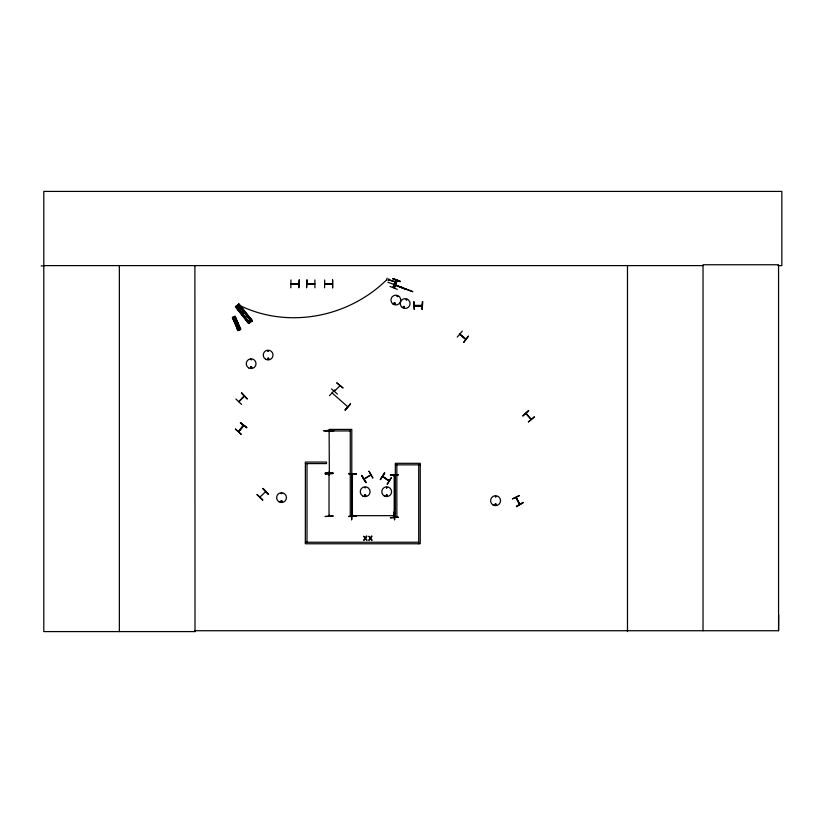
<?xml version="1.0" encoding="UTF-8"?>
<svg xmlns="http://www.w3.org/2000/svg" width="823" height="823" viewBox="0 0 823 823"><rect width="100%" height="100%" fill="white"/><g stroke="black" fill="none" stroke-linecap="round" stroke-linejoin="round"><path stroke-width="1.23" d="M460.304 334.745L459.872 334.025M465.129 338.767L465.911 339.066M778.002 265.613L781.85 265.613L781.85 191.409L43.804 191.409L43.804 631.591L195.01 631.591L194.907 630.727L778.568 630.727L778.681 614.812M382.541 476.496L388.785 481.002M389.125 480.807L388.569 480.365M350.259 430.943L329.107 430.943L328.953 431.489M328.943 472.186L329.344 472.865L329.107 429.411L351.791 429.411L351.791 516.031L350.259 516.031L350.259 429.411M328.974 474.758L329.025 473.935M328.984 474.099L329.344 474.778L329.303 473.935M329.344 516.021L329.334 515.188M352.676 473.935L352.728 474.778L352.409 473.935M352.738 515.579L352.717 515.188M394.505 475.21L394.196 476.064L394.186 475.19M525.866 413.64L531.113 419.329M250.696 367.243C251.869 369.26 251.354 365.34 250.737 367.593M251.828 367.542C250.089 364.63 250.83 370.268 251.766 367.007M268.565 351.092L267.722 350.979L268.535 350.979M268.905 358.735C266.662 360.783 268.144 356.771 268.761 358.386M281.116 493.533L281.96 493.419L281.168 493.625M282.279 501.485C280.962 498.748 280.561 503.378 282.155 501.639M364.445 495.189C367.511 498.234 364.723 493.203 364.99 494.705M365.556 487.73L364.743 487.627L365.556 487.525M495.035 504.365C496.444 502.75 495.816 505.96 495.117 504.478M496.31 504.561C494.993 501.824 494.582 506.443 496.187 504.715M459.697 334.231L465.684 339.343M352.367 474.099L352.717 474.645M352.707 515.939L352.193 515.589M394.155 475.355L394.196 475.982M239.092 431.036L238.372 431.334L238.814 431.633M242.775 426.016L243.33 425.337L238.454 431.293M394.104 303.461C395.966 302.031 394.001 305.446 394.279 303.152M397.674 296.28C395.801 297.175 398.301 294.819 397.365 296.671M406.171 299.685C407.56 298.41 406.459 301.321 406.284 299.5M334.385 391.357L339.796 385.864M238.691 401.593L244.081 396.007M259.955 497.01L265.716 491.67M347.769 406.788L332.039 392.91M386.481 280.026L387.149 278.184M388.127 280.622L388.795 278.781M389.999 286.425L397.283 289.387M400.112 281.62L392.869 278.524L400.132 281.569M392.91 287.371L395.596 279.974M393.209 287.474L395.956 280.108M394.968 283.462L394.649 284.172L395.39 284.377M396.83 280.427L394.135 287.813L396.933 280.458M394.546 287.968L397.2 280.561M250.778 359.384L251.457 359.908L250.933 359.229M267.691 358.468C268.103 360.567 269.162 357.47 267.814 358.406M281.085 501.022C281.415 503.264 282.721 499.756 281.096 501.166M365.628 495.508C363.745 496.783 365.721 493.481 365.505 495.724M387.098 495.621C386.491 493.368 385.977 497.287 387.149 495.271M387.355 495.775C386.429 492.874 385.709 497.092 387.047 496.002M495.909 496.794C495.353 494.973 495.004 498.131 495.95 496.506M394.515 476.044L394.505 475.355M238.721 431.519L243.68 425.604L238.588 431.622M403.26 306.547C404.216 309.973 404.823 304.171 403.239 307.288M290.951 283.74L298.811 283.74M307.01 283.74L314.705 284.1M324.704 283.74L332.574 283.74L324.725 284.058M414.339 305.384L414.463 306.002M364.044 478.914L370.823 474.912L364.239 479.171M244.318 396.316L238.979 401.727M519.899 504.293L516.196 497.38L519.57 504.478M380.308 479.572L384.794 473.112M389.053 480.725L382.654 476.62M394.752 283.565L395.482 283.657M240.378 422.94L246.766 427.549L240.409 422.899M238.742 431.571L243.608 425.553M352.8 515.64L352.11 515.671L394.063 515.671L393.435 516.031M298.646 284.1L291.054 284.048M307.092 283.74L314.87 283.74M414.422 305.384L422.117 305.384M422.096 305.683L414.36 305.693M457.218 337.111L462.31 331.113M468.431 336.226L463.637 342.471L468.338 336.154M250.099 322.019L249.606 321.33M331.484 388.898L337.409 394.073M336.813 382.962L342.934 387.921M342.954 387.9L336.885 382.88M329.457 395.688L334.776 389.886M332.369 393.199L332.574 392.91M345.084 409.895L350.392 404.093M394.083 302.926C393.569 305.909 396.583 302.391 394.279 302.864M395.019 304.057L395.266 303.389M404.227 307.401C404.566 305.292 402.498 307.812 404.083 307.421M241.602 404.432L235.892 399.021M262.887 499.9L257.177 494.489M263.041 488.461L268.37 494.253L263.01 488.481M523.058 416.068L528.757 410.646M522.78 415.769L528.561 410.44M531.01 419.205L526.092 413.29M528.428 421.89L534.466 416.829L528.387 421.849M329.303 431.571L329.344 430.799M235.44 306.835L238.979 303.996L252.25 320.661L248.7 323.511L235.45 306.825L248.772 323.449M237.024 308.337L240.1 305.889M237.919 309.469L240.995 307.02M239.267 311.156L242.343 308.707M240.46 312.668L243.536 310.22M241.808 314.355L244.884 311.907M247.579 321.608L250.655 319.159M247.445 322.493L251.55 319.231M247.548 322.626L251.653 319.365M268.298 351.123L268.144 351.37M386.46 494.983L386.244 495.508M496.074 504.859L495.384 505.044M239.123 329.879L238.958 329.21M361.955 475.745L365.875 482.576L362.007 475.715M519.457 495.518L512.369 498.933L519.488 495.569M516.515 506.587L523.233 502.483L516.525 506.618M516.371 506.33L523.263 502.534M382.695 476.27L383.343 476.733M237.96 330.589L240.738 329.375L235.121 316.33L232.343 317.534L237.97 330.579M233.094 318.779L235.501 317.74M233.475 319.663L235.882 318.624M234.051 320.991L236.458 319.952M234.555 322.163L236.962 321.135M235.121 323.49L237.528 322.451M237.569 329.169L239.977 328.13M237.333 329.714L240.542 328.336M237.374 329.817L240.583 328.439M382.767 476.322L389.063 480.755M459.934 334.076L465.849 339.014M465.633 339.23L459.8 334.375M386.697 488.06L386.81 487.216L386.594 488.008M422.209 305.909L414.494 305.693M414.463 305.909L422.209 305.827M329.725 430.336C308.162 431.437 351.318 430.367 325.229 430.789M325.229 472.916L333.099 472.978M325.229 473.318L333.099 473.266M348.602 473.554L356.472 473.904L348.602 473.523M325.229 473.904L333.089 473.472L325.229 473.955M348.602 473.842L356.472 473.801M390.39 474.778L398.26 474.768M390.39 475.108L398.26 475.056M352.007 511.875L351.658 519.745M329.334 515.332L329.025 515.959L329.025 474.017L329.035 474.727M352.717 515.332L352.409 516.042M393.353 515.949L394.063 515.939M351.616 519.745L351.894 511.875M394.608 519.735L394.176 511.875L394.567 519.735M41.15 265.922L43.804 265.911M43.804 265.613L703.027 265.613M290.951 279.943L290.838 287.813M314.87 279.943L314.931 287.813M324.704 279.943L324.591 287.813M332.574 279.943L332.574 287.813M292.69 283.986L297.206 283.986M308.748 283.986L313.265 283.986M326.443 283.986L330.959 283.986M422.641 301.588L422.22 309.448L422.6 301.588M414.339 309.448L413.897 301.588L414.226 309.448M305.364 463.596L326.525 463.596L326.525 462.063L305.364 462.063L305.333 543.777L420.234 543.777L420.234 463.318L395.328 463.318L395.328 517.286L396.851 517.286L396.851 464.851M395.328 464.851L420.234 464.851M305.333 542.244L418.701 542.244M421.489 305.693L421.325 305.919M392.859 278.555L400.245 281.24M392.756 278.822L400.153 281.517M388.538 279.491L394.701 281.733L388.384 279.913M394.659 281.847L396.48 282.505M394.577 282.052L396.408 282.711M394.814 283.41L395.637 283.709M394.701 283.719L395.524 284.017M394.629 283.925L395.441 284.223M394.515 284.233L395.338 284.532M387.87 282.238L402.344 287.505M240.625 422.631L246.746 427.579M240.45 422.857L246.561 427.806M352.378 474.696L352.409 474.017L352.409 515.959M241.53 393.229L247.126 398.754M262.804 488.697L268.452 494.181M256.971 494.695L262.609 500.178M238.907 304.057L252.167 320.723M238.742 304.191L252.003 320.857M251.838 320.991L238.577 304.315L251.766 321.042M239.164 305.446L251.632 321.155M238.176 304.633L251.437 321.309L238.145 304.664A122.606 111.691 -21 0 0 386.491 279.995M238.752 305.775L251.159 321.526M250.933 321.711L249.997 322.451M236.499 305.991L249.708 322.709M236.304 306.146L249.564 322.822M236.273 306.166L249.503 322.863M236.108 306.3L249.307 323.017M235.903 306.465L249.184 323.12M235.841 306.516L249.102 323.182M235.676 306.65L248.937 323.316M361.914 475.776L366.153 482.401M361.667 475.931L365.906 482.566M519.622 504.355L515.908 497.514L519.642 504.437M235.059 316.351L240.573 329.447L234.905 316.423M234.75 316.485L240.367 329.539M234.586 316.557L240.1 329.653L234.432 316.618M234.288 316.69L239.894 329.745M233.176 317.174L238.804 330.218M233.022 317.246L238.331 330.435M232.528 317.462L238.166 330.496M329.025 472.104L329.025 472.814M778.568 630.727L778.568 264.759L703.027 264.759L703.027 630.727M627.476 265.613L627.476 631.591M422.312 301.588L422.25 309.448M418.701 464.851L418.701 543.777M394.196 475.272L394.196 517.225M332.626 279.943L332.626 287.813M307 463.596L307 542.244M194.897 265.613L195.01 631.591M119.356 265.613L119.356 631.591M241.859 311.968C242.538 315.404 244.698 309.921 241.859 311.968M235.501 322.091C235.944 324.385 237.405 320.733 235.501 322.091M394.495 284.851L406.5 289.583L394.484 284.881M400.585 287.021L412.724 291.651L400.585 287.021M366.379 536.215L365.371 537.841L363.745 536.215L365.021 538.283L363.704 540.361L365.33 538.705L366.976 540.361L365.679 538.263L366.976 536.215L366.379 536.215M371.482 536.215L370.473 537.841L368.848 536.215L370.134 538.283L368.807 540.361L370.432 538.705L372.078 540.361L370.782 538.263L372.078 536.215L371.482 536.215M384.557 472.937L380.349 479.603L384.526 472.916M391.357 477.741L387.139 484.387L391.316 477.71M235.429 429.061L241.262 434.349L235.399 429.102M350.351 404.062L345.238 410.039L350.351 404.062M241.756 392.993L247.095 398.795L241.756 392.993M369.002 471.25L372.87 478.112L368.971 471.27M333.099 516.021L325.229 516.505L333.099 516.021M356.472 516.021L348.613 516.505L356.472 516.021M398.26 517.276L390.4 517.77L398.26 517.276M299.253 279.943L298.811 287.813L299.212 279.943M307.01 279.943L306.567 287.813L306.989 279.943M493.08 504.993A4.979 4.979 0 0 0 500.549 500.682A4.979 4.979 0 0 0 493.08 496.382A4.979 4.979 0 0 0 493.08 504.993M265.706 359.301A4.897 4.897 0 0 0 273.041 355.063A4.897 4.897 0 0 0 265.706 350.814A4.897 4.897 0 0 0 265.706 359.301M248.711 367.912A4.876 4.876 0 0 0 256.025 363.684A4.876 4.876 0 0 0 248.711 359.466A4.876 4.876 0 0 0 248.711 367.912M279.09 501.865A4.907 4.907 0 0 0 286.455 497.606A4.907 4.907 0 0 0 279.09 493.358A4.907 4.907 0 0 0 279.09 501.865M402.313 307.545A4.917 4.917 0 0 0 410.06 304.016A4.917 4.917 0 0 0 403.136 299.078A4.917 4.917 0 0 0 402.313 307.545M393.003 304.068A4.917 4.917 0 0 0 400.75 300.539A4.917 4.917 0 0 0 393.826 295.591A4.917 4.917 0 0 0 393.003 304.068M384.248 495.95A4.897 4.897 0 0 0 391.594 491.712A4.897 4.897 0 0 0 384.248 487.473A4.897 4.897 0 0 0 384.248 495.95M362.717 495.971A4.917 4.917 0 0 0 370.093 491.712A4.917 4.917 0 0 0 362.717 487.453A4.917 4.917 0 0 0 362.717 495.971"/></g></svg>
